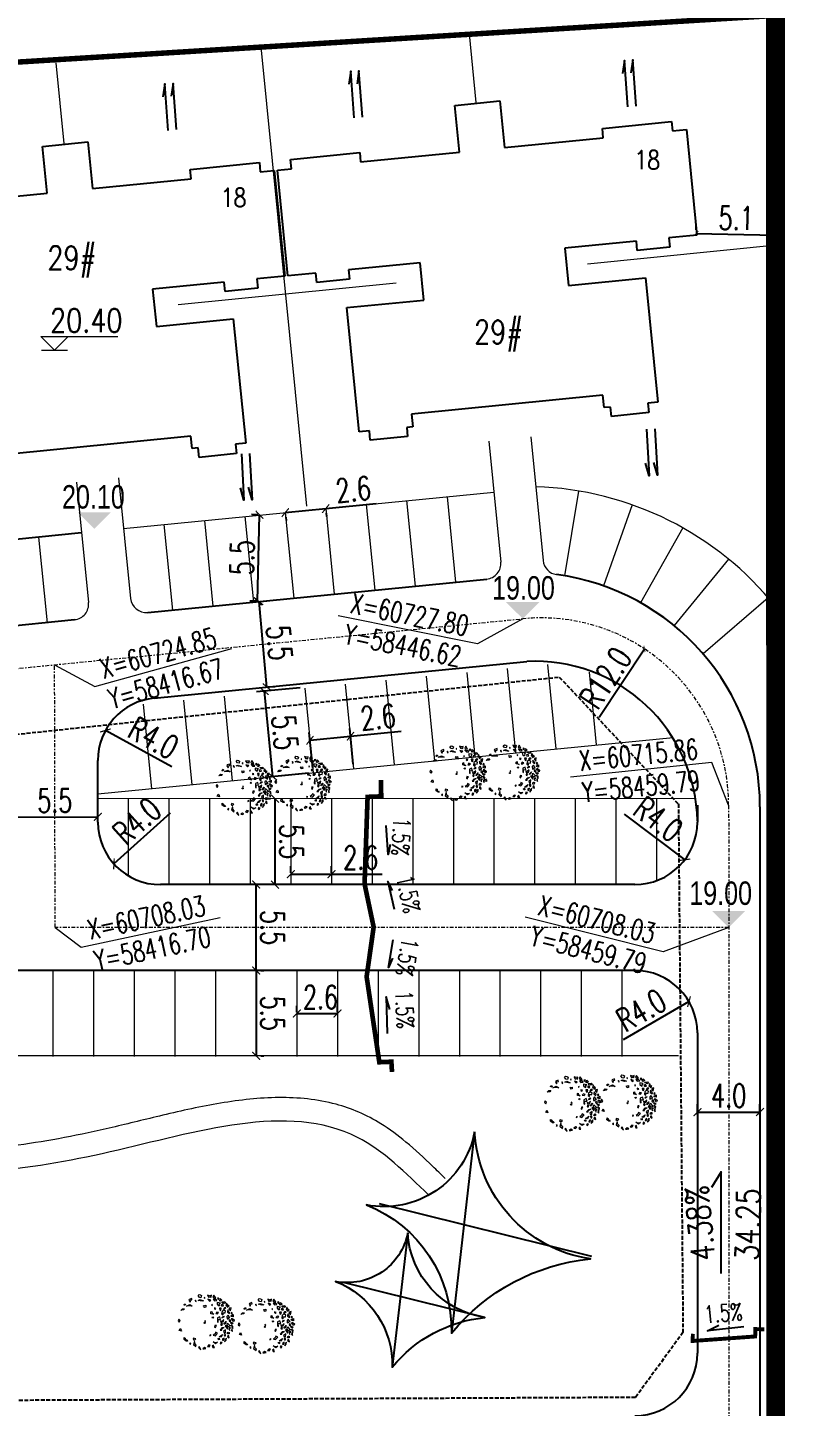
# Model space of a CAD drawing. Header units: inches. Extents: x 393 to 1582, y 246 to 1188.
# Drawn here: x 1379 to 1427.4, y 886.6 to 974.9 of the extents above; entities that cross this region are included whole.
import ezdxf

# ---------------------------------------------------------------- set-up
doc = ezdxf.new("R2010")
doc.units = ezdxf.units.IN
doc.header["$MEASUREMENT"] = 0
for name, pattern in [('ACAD_ISO10W100', [18.5, 12, -3, 0.5, -3]), ('BORDER2', [0.875, 0.25, -0.125, 0.25, -0.125, 0, -0.125]), ('CENTERX2', [4, 2.5, -0.5, 0.5, -0.5]), ('DASH', [0.35, 0.25, -0.1]), ('DOTE', [2.42, 2, -0.2, 0.02, -0.2])]:
    doc.linetypes.add(name, pattern=pattern)
for name, color, linetype in [('build2', 40, 'Continuous'), ('DIM', 4, 'Continuous'), ('drain', 4, 'Continuous'), ('ELEV', 1, 'Continuous'), ('hongzb', 5, 'Continuous'), ('ROAD-TEXT', 4, 'Continuous'), ('roaddim', 2, 'Continuous'), ('roadradiu', 3, 'Continuous'), ('外墙', 42, 'Continuous'), ('建筑层数', 7, 'Continuous'), ('绿化', 3, 'Continuous')]:
    doc.layers.add(name, color=color, linetype=linetype)
for name, color, linetype, lineweight in [('buildelev', 2, 'Continuous', 20), ('HONG', 6, 'DOTE', 15), ('parking', 30, 'Continuous', 18), ('ROAD', 1, 'Continuous', 25), ('ROAD-CENTER', 7, 'CENTERX2', 18), ('ROAD-ZB', 4, 'Continuous', 15), ('walk', 2, 'Continuous', 18), ('围墙', 75, 'FENCELINE1', 15), ('建筑型号', 2, 'Continuous', 18), ('树', 84, 'Continuous', 15)]:
    doc.layers.add(name, color=color, linetype=linetype, lineweight=lineweight)
doc.styles.add('_HZTXT', font='txt.shx', dxfattribs={"width": 0.8, "bigfont": 'hztxt.shx'})
doc.styles.add('DIM_FONT', font='SIMPLEX.shx', dxfattribs={"width": 0.8})
doc.styles.add('FLS', font='', dxfattribs={"width": 0.8})
doc.styles.add('HZ', font='simplex.shx', dxfattribs={"width": 0.7, "bigfont": 'hztxt.shx'})
doc.styles.add('RO', font='romans.shx', dxfattribs={"width": 0.8})
doc.styles.get('FLS').set_extended_font_data('创艺繁隶书')
doc.linetypes.add('FENCELINE1', pattern='A,0.25,-0.1,[133,ltypeshp.shx,S=0.1,R=0,X=-0.1,Y=0],-0.1,1', length=1.45)
doc.dimstyles.new('NORMAL', dxfattribs={"dimtxt": 1.5, "dimasz": 0.3, "dimexe": 0.5, "dimexo": 0.3, "dimgap": 0.3, "dimtad": 1, "dimdec": 1, "dimzin": 1, "dimdsep": 46, "dimtxsty": 'HZ', "dimblk": 'ARCHTICK', "dimcen": 0, "dimclrt": 256, "dimadec": 0, "dimazin": 0, "dimtfac": 1, "dimtdec": 1, "dimtofl": 0, "dimtmove": 0, "dimatfit": 3, "dimldrblk": 'ARCHTICK', "dimfxl": 1, "dimtolj": 2, "dimtzin": 0, "dimarcsym": 0})

# ---------------------------------------------------------------- blocks, each defined once
blk = doc.blocks.new('_ARCHTICK')
at = {"color": 0, "linetype": 'ByBlock', "const_width": 0.15}
blk.add_lwpolyline([(-0.5, -0.5), (0.5, 0.5)], dxfattribs=at)
blk = doc.blocks.new('*D243')
at = {"layer": 'DEFPOINTS', "color": 0, "ltscale": 0.3, "transparency": 16777216}
for p in [(1421.722, 961.612), (1426.834, 961.515), (1426.835, 961.566)]:
    blk.add_point(p, dxfattribs=at)
at = {"layer": 'DIM', "color": 0, "lineweight": -2, "ltscale": 0.3, "transparency": 16777216}
for p, q in [((1421.727, 961.912), (1421.732, 962.163)), ((1421.723, 961.663), (1426.835, 961.566)), ((1426.84, 961.815), (1426.845, 962.066))]:
    blk.add_line(p, q, dxfattribs=at)
at = {"layer": 'DIM', "color": 0, "lineweight": -2, "ltscale": 0.3, "transparency": 16777216, "xscale": 0.3, "yscale": 0.3, "zscale": 0.3}
for p, rotation in [((1421.723, 961.663), 178.9180632915829), ((1426.835, 961.566), 358.9180632915829)]:
    blk.add_blockref('_ARCHTICK', p, dxfattribs=dict(at, rotation=rotation))
at = {"layer": 'DIM', "ltscale": 0.3, "transparency": 16777216, "insert": (1424.299, 962.664), "char_height": 1.5, "attachment_point": 5, "rotation": 358.91806, "style": 'HZ'}
blk.add_mtext('\\A2;5.1', dxfattribs=at)
blk = doc.blocks.new('bg')
at = {"layer": 'buildelev'}
blk.add_line((403415.903, 597892.095), (403417.408, 597892.095), dxfattribs=at)
blk.add_lwpolyline([(403417.451, 597892.89), (403416.656, 597892.095), (403415.86, 597892.89), (403420.35, 597892.89)], dxfattribs=at)
blk = doc.blocks.new('GPPMTR01')
at = {"color": 0, "linetype": 'ByBlock'}
for points in [[(-0.173, 0.469), (-0.151, 0.518), (-0.12, 0.516), (-0.128, 0.487), (-0.144, 0.498), (-0.151, 0.48), (-0.145, 0.47)], [(-0.106, 0.53), (-0.073, 0.496), (-0.058, 0.515), (-0.035, 0.504), (-0.038, 0.545), (-0.064, 0.53)], [(0.005, 0.559), (-0.005, 0.523), (0.016, 0.511), (0.051, 0.519)], [(0.105, 0.53), (0.084, 0.519), (0.099, 0.504), (0.114, 0.511)], [(0.131, 0.488), (0.137, 0.5), (0.134, 0.53), (0.173, 0.507), (0.146, 0.481)], [(-0.412, 0.305), (-0.364, 0.304), (-0.367, 0.328), (-0.343, 0.337), (-0.374, 0.364), (-0.382, 0.335)], [(-0.354, 0.404), (-0.335, 0.371), (-0.312, 0.378), (-0.293, 0.408)], [(-0.304, 0.31), (-0.343, 0.272), (-0.298, 0.279)], [(-0.298, 0.355), (-0.259, 0.362), (-0.24, 0.402), (-0.263, 0.4), (-0.275, 0.378)], [(-0.263, 0.454), (-0.27, 0.431), (-0.248, 0.431), (-0.243, 0.447)], [(-0.215, 0.443), (-0.218, 0.456), (-0.242, 0.475), (-0.199, 0.486), (-0.199, 0.449)], [(-0.215, 0.295), (-0.215, 0.276), (-0.206, 0.283)], [(-0.166, 0.433), (-0.207, 0.386), (-0.18, 0.371), (-0.137, 0.387), (-0.147, 0.409), (-0.165, 0.407)], [(-0.123, 0.314), (-0.144, 0.295), (-0.135, 0.287), (-0.115, 0.295)], [(-0.127, 0.461), (-0.133, 0.429), (-0.111, 0.428), (-0.096, 0.459)], [(-0.079, 0.401), (-0.097, 0.371), (-0.064, 0.359), (-0.049, 0.371)], [(-0.032, 0.317), (-0.058, 0.295), (-0.043, 0.264), (-0.023, 0.291)], [(-0.038, 0.477), (-0.055, 0.454), (-0.043, 0.424), (-0.032, 0.439)], [(0.007, 0.443), (-0.026, 0.412), (-0.02, 0.382), (0.016, 0.352), (0.045, 0.367), (0.01, 0.386), (0.034, 0.42)], [(0.01, 0.485), (0.042, 0.462), (0.084, 0.477), (0.066, 0.492), (0.042, 0.485)], [(0.045, 0.295), (0.042, 0.249), (0.105, 0.211), (0.119, 0.219), (0.069, 0.245), (0.096, 0.283)], [(0.084, 0.371), (0.072, 0.344), (0.081, 0.321), (0.084, 0.344)], [(0.158, 0.447), (0.096, 0.443), (0.105, 0.412), (0.146, 0.393), (0.155, 0.416), (0.14, 0.428)], [(0.128, 0.336), (0.137, 0.287), (0.114, 0.272), (0.146, 0.26), (0.158, 0.302)], [(0.179, 0.272), (0.167, 0.245), (0.185, 0.238), (0.199, 0.253)], [(0.179, 0.477), (0.229, 0.496), (0.25, 0.473), (0.223, 0.458), (0.22, 0.477), (0.202, 0.469), (0.199, 0.458)], [(0.205, 0.439), (0.179, 0.42), (0.194, 0.405), (0.226, 0.416)], [(0.199, 0.291), (0.179, 0.352), (0.211, 0.31)], [(0.214, 0.359), (0.274, 0.374), (0.291, 0.409), (0.282, 0.336), (0.247, 0.333)], [(0.268, 0.45), (0.253, 0.435), (0.241, 0.409), (0.274, 0.428)], [(0.25, 0.325), (0.241, 0.298), (0.312, 0.302), (0.282, 0.329)], [(0.253, 0.268), (0.241, 0.226), (0.259, 0.177), (0.274, 0.203), (0.253, 0.219)], [(0.303, 0.268), (0.309, 0.219), (0.336, 0.215), (0.351, 0.234)], [(0.315, 0.416), (0.306, 0.401), (0.318, 0.39), (0.348, 0.393)], [(0.321, 0.363), (0.306, 0.34), (0.327, 0.325), (0.356, 0.325), (0.327, 0.336)], [(0.351, 0.382), (0.348, 0.371), (0.368, 0.355), (0.392, 0.359)], [(0.386, 0.257), (0.368, 0.272), (0.365, 0.287), (0.377, 0.298), (0.401, 0.283)], [(0.431, 0.26), (0.419, 0.245), (0.436, 0.23), (0.466, 0.249)], [(-0.482, 0.014), (-0.506, 0.025), (-0.514, -0.024), (-0.506, -0.036), (-0.464, -0.036), (-0.47, -0.024), (-0.494, -0.017)], [(-0.482, 0.196), (-0.461, 0.207), (-0.432, 0.177), (-0.452, 0.154), (-0.494, 0.15), (-0.5, 0.177)], [(-0.446, 0.071), (-0.432, 0.055), (-0.414, 0.067)], [(-0.417, 0.109), (-0.411, 0.15), (-0.357, 0.188), (-0.369, 0.162)], [(-0.393, 0.241), (-0.408, 0.23), (-0.396, 0.226)], [(-0.283, 0.139), (-0.269, 0.181), (-0.239, 0.166), (-0.248, 0.139), (-0.263, 0.15)], [(-0.064, 0.207), (-0.085, 0.184), (-0.115, 0.203), (-0.115, 0.219), (-0.085, 0.207), (-0.052, 0.226)], [(-0.02, 0.033), (-0.035, 0.025), (-0.026, 0.017), (-0.014, 0.021)], [(-0.02, 0.188), (-0.008, 0.192), (0.001, 0.177), (-0.02, 0.169)], [(0.152, 0.162), (0.137, 0.139), (0.158, 0.12), (0.176, 0.128), (0.161, 0.143)], [(0.25, 0.086), (0.271, 0.063), (0.274, 0.021), (0.303, 0.052), (0.285, 0.109)], [(0.348, 0.173), (0.377, 0.128), (0.356, 0.097), (0.354, 0.128)], [(0.401, 0.207), (0.383, 0.219), (0.365, 0.211), (0.368, 0.196), (0.392, 0.192)], [(0.401, 0.078), (0.398, 0.063), (0.374, 0.067), (0.377, 0.09)], [(0.428, 0.025), (0.431, -0.021), (0.377, -0.043), (0.41, -0.013)], [(0.422, 0.166), (0.419, 0.135), (0.439, 0.12), (0.451, 0.139)], [(0.442, 0.203), (0.451, 0.169), (0.487, 0.139), (0.472, 0.181)], [(0.451, 0.074), (0.469, 0.052), (0.484, 0.063), (0.472, 0.093)], [(-0.467, -0.131), (-0.464, -0.157), (-0.482, -0.154), (-0.485, -0.127)], [(-0.437, -0.131), (-0.429, -0.066), (-0.381, -0.04), (-0.408, -0.078)], [(-0.42, -0.26), (-0.432, -0.218), (-0.411, -0.188), (-0.402, -0.214), (-0.411, -0.229)], [(0.256, -0.013), (0.241, -0.028), (0.253, -0.04)], [(0.407, -0.119), (0.389, -0.138), (0.398, -0.176), (0.419, -0.154)], [(0.416, -0.218), (0.389, -0.233), (0.392, -0.271), (0.407, -0.248)], [(0.436, -0.066), (0.442, -0.097), (0.466, -0.097), (0.481, -0.074), (0.46, -0.078)], [(-0.266, -0.366), (-0.304, -0.374), (-0.283, -0.4), (-0.251, -0.393)], [(-0.115, -0.473), (-0.138, -0.438), (-0.106, -0.438), (-0.085, -0.446)], [(0.072, -0.48), (0.042, -0.461), (0.06, -0.45), (0.066, -0.454), (0.096, -0.454), (0.096, -0.438), (0.125, -0.442), (0.114, -0.461)], [(0.17, -0.286), (0.137, -0.317), (0.149, -0.336), (0.176, -0.321)], [(0.188, -0.431), (0.211, -0.423), (0.188, -0.408)], [(0.205, -0.332), (0.199, -0.343), (0.235, -0.378), (0.294, -0.359), (0.274, -0.34), (0.235, -0.351)], [(0.327, -0.305), (0.333, -0.328), (0.389, -0.313)]]:
    blk.add_lwpolyline(points, close=True, dxfattribs=at)
blk.add_circle((0, 0), 0.01, dxfattribs=at)
blk = doc.blocks.new('*D278')
at = {"layer": 'DEFPOINTS', "color": 0, "ltscale": 0.3, "transparency": 16777216}
for p in [(1418.43, 935.082), (1411.814, 925.07)]:
    blk.add_point(p, dxfattribs=at)
at = {"layer": 'roadradiu', "color": 0, "lineweight": -2, "ltscale": 0.3, "transparency": 16777216}
blk.add_line((1415.535, 930.702), (1418.43, 935.082), dxfattribs=at)
at = {"layer": 'roadradiu', "color": 0, "lineweight": -2, "ltscale": 0.3, "transparency": 16777216, "xscale": 0.3, "yscale": 0.3, "zscale": 0.3, "rotation": 56.54382829554645}
blk.add_blockref('_ARCHTICK', (1418.43, 935.082), dxfattribs=at)
at = {"layer": 'roadradiu', "ltscale": 0.3, "transparency": 16777216, "insert": (1415.941, 933.22), "char_height": 1.5, "attachment_point": 5, "rotation": 56.54383, "style": 'HZ'}
blk.add_mtext('\\A2;R12.0', dxfattribs=at)
blk = doc.blocks.new('sdfsf')
at = {"layer": 'ROAD-TEXT', "ltscale": 0.1}
blk.add_lwpolyline([(58446.444, 60710.395, 0.3, 0.3, 0), (58446.485, 60709.345, 0.3, 0.3, 0), (58445.615, 60709.293, 0.3, 0.3, 0), (58445.535, 60703.715, 0.3, 0.3, 0), (58446.172, 60700.971, 0.3, 0.3, 0), (58445.787, 60697.784, 0.3, 0.3, 0), (58446.71, 60692.328, 0.3, 0.3, 0), (58447.48, 60692.374, 0.3, 0.3, 0), (58447.535, 60691.721, 0, 0, 0)], format="xyseb", dxfattribs=at)
for points in [[(58447.118, 60706.277), (58447.012, 60705.636), (58446.84, 60707.485)], [(58447.331, 60703.334), (58447.015, 60703.902), (58447.466, 60702.153)], [(58447.426, 60698.999), (58447.172, 60698.401), (58447.433, 60700.188)], [(58447.321, 60695.712), (58447.066, 60696.518), (58447.183, 60694.173)]]:
    blk.add_lwpolyline(points, dxfattribs=at)
at = {"layer": 'ROAD-TEXT', "style": 'RO', "width": 0.7}
for rotation, p in [(268.08943, (58447.301, 60708.023)), (283.2016, (58447.543, 60704.187)), (261.58484, (58447.997, 60700.37)), (273.91405, (58447.638, 60696.908))]:
    blk.add_text('1.5%', height=1.1, rotation=rotation, dxfattribs=at).set_placement(p)
blk = doc.blocks.new('*D284')
at = {"layer": 'DEFPOINTS', "color": 0, "ltscale": 0.3, "transparency": 16777216}
for p in [(1377.96, 924.3), (1383.46, 924.334), (1383.46, 924.334)]:
    blk.add_point(p, dxfattribs=at)
at = {"layer": 'roaddim', "color": 0, "lineweight": -2, "ltscale": 0.3, "transparency": 16777216}
for p, q in [((1377.958, 924.6), (1377.957, 924.8)), ((1377.96, 924.3), (1383.46, 924.334)), ((1383.458, 924.634), (1383.457, 924.834))]:
    blk.add_line(p, q, dxfattribs=at)
at = {"layer": 'roaddim', "color": 0, "lineweight": -2, "ltscale": 0.3, "transparency": 16777216, "xscale": 0.5, "yscale": 0.5, "zscale": 0.5}
for p, rotation in [((1377.96, 924.3), 180.3540693578567), ((1383.46, 924.334), 0.3540693578566867)]:
    blk.add_blockref('_ARCHTICK', p, dxfattribs=dict(at, rotation=rotation))
at = {"layer": 'roaddim', "ltscale": 0.3, "transparency": 16777216, "insert": (1380.703, 925.367), "char_height": 1.5, "attachment_point": 5, "rotation": 0.35407, "style": 'HZ'}
blk.add_mtext('\\A2;5.5', dxfattribs=at)
blk = doc.blocks.new('*D285')
at = {"layer": 'DEFPOINTS', "color": 0, "ltscale": 0.3, "transparency": 16777216}
for p in [(1393.583, 919.993), (1393.583, 919.993), (1393.583, 914.493)]:
    blk.add_point(p, dxfattribs=at)
at = {"layer": 'roaddim', "color": 0, "lineweight": -2, "ltscale": 0.3, "transparency": 16777216}
for p, q in [((1393.283, 919.993), (1393.083, 919.993)), ((1393.583, 914.493), (1393.583, 919.993)), ((1393.283, 914.493), (1393.083, 914.493))]:
    blk.add_line(p, q, dxfattribs=at)
at = {"layer": 'roaddim', "color": 0, "lineweight": -2, "ltscale": 0.3, "transparency": 16777216, "xscale": 0.5, "yscale": 0.5, "zscale": 0.5}
for p, rotation in [((1393.583, 919.993), 90.00443267589735), ((1393.583, 914.493), 270.0044326758974)]:
    blk.add_blockref('_ARCHTICK', p, dxfattribs=dict(at, rotation=rotation))
at = {"layer": 'roaddim', "ltscale": 0.3, "transparency": 16777216, "insert": (1394.633, 917.243), "char_height": 1.5, "attachment_point": 5, "rotation": 270.00443, "style": 'HZ'}
blk.add_mtext('\\A2;5.5', dxfattribs=at)
blk = doc.blocks.new('*D286')
at = {"layer": 'DEFPOINTS', "color": 0, "ltscale": 0.3, "transparency": 16777216}
for p in [(1394.791, 925.493), (1394.791, 925.493), (1394.792, 919.993)]:
    blk.add_point(p, dxfattribs=at)
at = {"layer": 'roaddim', "color": 0, "lineweight": -2, "ltscale": 0.3, "transparency": 16777216}
for p, q in [((1394.491, 925.493), (1394.291, 925.493)), ((1394.792, 919.993), (1394.791, 925.493)), ((1394.492, 919.993), (1394.292, 919.993))]:
    blk.add_line(p, q, dxfattribs=at)
at = {"layer": 'roaddim', "color": 0, "lineweight": -2, "ltscale": 0.3, "transparency": 16777216, "xscale": 0.5, "yscale": 0.5, "zscale": 0.5}
for p, rotation in [((1394.791, 925.493), 90.0044326758973), ((1394.792, 919.993), 270.0044326758973)]:
    blk.add_blockref('_ARCHTICK', p, dxfattribs=dict(at, rotation=rotation))
at = {"layer": 'roaddim', "ltscale": 0.3, "transparency": 16777216, "insert": (1395.841, 922.743), "char_height": 1.5, "attachment_point": 5, "rotation": 270.00443, "style": 'HZ'}
blk.add_mtext('\\A2;5.5', dxfattribs=at)
blk = doc.blocks.new('*D91')
at = {"layer": 'DEFPOINTS', "color": 0, "ltscale": 0.3, "transparency": 16777216}
for p in [(1393.583, 914.493), (1393.584, 909.024), (1393.584, 909.024)]:
    blk.add_point(p, dxfattribs=at)
at = {"layer": 'roaddim', "color": 0, "lineweight": -2, "ltscale": 0.3, "transparency": 16777216}
for p, q in [((1393.583, 914.493), (1393.584, 909.024)), ((1393.883, 914.493), (1394.083, 914.493)), ((1393.884, 909.024), (1394.084, 909.024))]:
    blk.add_line(p, q, dxfattribs=at)
at = {"layer": 'roaddim', "color": 0, "lineweight": -2, "ltscale": 0.3, "transparency": 16777216, "xscale": 0.5, "yscale": 0.5, "zscale": 0.5}
for p, rotation in [((1393.583, 914.493), 90.00443267585284), ((1393.584, 909.024), 270.0044326758528)]:
    blk.add_blockref('_ARCHTICK', p, dxfattribs=dict(at, rotation=rotation))
at = {"layer": 'roaddim', "ltscale": 0.3, "transparency": 16777216, "insert": (1394.633, 911.758), "char_height": 1.5, "attachment_point": 5, "rotation": 270.00443, "style": 'HZ'}
blk.add_mtext('\\A2;5.5', dxfattribs=at)
blk = doc.blocks.new('*D288')
at = {"layer": 'DEFPOINTS', "color": 0, "ltscale": 0.3, "transparency": 16777216}
for p in [(1394.108, 932.371), (1396.696, 932.625), (1397.234, 927.152)]:
    blk.add_point(p, dxfattribs=at)
at = {"layer": 'roaddim', "color": 0, "lineweight": -2, "ltscale": 0.3, "transparency": 16777216}
for p, q in [((1396.397, 932.596), (1393.61, 932.322)), ((1394.647, 926.897), (1394.108, 932.371)), ((1396.936, 927.122), (1394.149, 926.848))]:
    blk.add_line(p, q, dxfattribs=at)
at = {"layer": 'roaddim', "color": 0, "lineweight": -2, "ltscale": 0.3, "transparency": 16777216, "xscale": 0.5, "yscale": 0.5, "zscale": 0.5}
for p, rotation in [((1394.108, 932.371), 95.62164279537961), ((1394.647, 926.897), 275.6216427953796)]:
    blk.add_blockref('_ARCHTICK', p, dxfattribs=dict(at, rotation=rotation))
at = {"layer": 'roaddim', "ltscale": 0.3, "transparency": 16777216, "insert": (1395.422, 929.737), "char_height": 1.5, "attachment_point": 5, "rotation": 275.62164, "style": 'HZ'}
blk.add_mtext('\\A2;5.5', dxfattribs=at)
blk = doc.blocks.new('*D92')
at = {"layer": 'DEFPOINTS', "color": 0, "ltscale": 0.3, "transparency": 16777216}
for p in [(1393.545, 938.093), (1393.766, 938.114), (1394.057, 932.617)]:
    blk.add_point(p, dxfattribs=at)
at = {"layer": 'roaddim', "color": 0, "lineweight": -2, "ltscale": 0.3, "transparency": 16777216}
for p, q in [((1394.277, 932.637), (1393.766, 938.114)), ((1393.843, 938.121), (1394.263, 938.16)), ((1394.355, 932.645), (1394.775, 932.684))]:
    blk.add_line(p, q, dxfattribs=at)
at = {"layer": 'roaddim', "color": 0, "lineweight": -2, "ltscale": 0.3, "transparency": 16777216, "xscale": 0.5, "yscale": 0.5, "zscale": 0.5}
for p, rotation in [((1393.766, 938.114), 95.33973292214095), ((1394.277, 932.637), 275.339732922141)]:
    blk.add_blockref('_ARCHTICK', p, dxfattribs=dict(at, rotation=rotation))
at = {"layer": 'roaddim', "ltscale": 0.3, "transparency": 16777216, "insert": (1395.067, 935.473), "char_height": 1.5, "attachment_point": 5, "rotation": 275.33973, "style": 'HZ'}
blk.add_mtext('\\A2;5.5', dxfattribs=at)
blk = doc.blocks.new('*D289')
at = {"layer": 'DEFPOINTS', "color": 0, "ltscale": 0.3, "transparency": 16777216}
for p in [(1393.794, 943.669), (1394.001, 943.665), (1393.886, 938.127)]:
    blk.add_point(p, dxfattribs=at)
at = {"layer": 'roaddim', "color": 0, "lineweight": -2, "ltscale": 0.3, "transparency": 16777216}
for p, q in [((1393.701, 943.671), (1393.294, 943.679)), ((1393.678, 938.131), (1393.794, 943.669)), ((1393.586, 938.133), (1393.178, 938.141))]:
    blk.add_line(p, q, dxfattribs=at)
at = {"layer": 'roaddim', "color": 0, "lineweight": -2, "ltscale": 0.3, "transparency": 16777216, "xscale": 0.5, "yscale": 0.5, "zscale": 0.5}
for p, rotation in [((1393.794, 943.669), 88.8030626956272), ((1393.678, 938.131), 268.8030626956272)]:
    blk.add_blockref('_ARCHTICK', p, dxfattribs=dict(at, rotation=rotation))
at = {"layer": 'roaddim', "ltscale": 0.3, "transparency": 16777216, "insert": (1392.686, 940.922), "char_height": 1.5, "attachment_point": 5, "rotation": 88.80306, "style": 'HZ'}
blk.add_mtext('\\A2;5.5', dxfattribs=at)
blk = doc.blocks.new('*D290')
at = {"layer": 'DEFPOINTS', "color": 0, "ltscale": 0.3, "transparency": 16777216}
for p in [(1395.447, 943.807), (1398.034, 944.062), (1398.034, 944.062)]:
    blk.add_point(p, dxfattribs=at)
at = {"layer": 'roaddim', "color": 0, "lineweight": -2, "ltscale": 0.3, "transparency": 16777216}
for p, q in [((1395.447, 943.807), (1398.034, 944.062)), ((1398.034, 944.062), (1401.269, 944.38)), ((1398.064, 943.763), (1398.083, 943.564)), ((1395.476, 943.508), (1395.496, 943.309))]:
    blk.add_line(p, q, dxfattribs=at)
at = {"layer": 'roaddim', "color": 0, "lineweight": -2, "ltscale": 0.3, "transparency": 16777216, "xscale": 0.5, "yscale": 0.5, "zscale": 0.5}
for p, rotation in [((1395.447, 943.807), 185.6216427950808), ((1398.034, 944.062), 5.621642795080808)]:
    blk.add_blockref('_ARCHTICK', p, dxfattribs=dict(at, rotation=rotation))
at = {"layer": 'roaddim', "ltscale": 0.3, "transparency": 16777216, "insert": (1399.797, 945.29), "char_height": 1.5, "attachment_point": 5, "rotation": 5.62164, "style": 'HZ'}
blk.add_mtext('\\A2;2.6', dxfattribs=at)
blk = doc.blocks.new('*D291')
at = {"layer": 'DEFPOINTS', "color": 0, "ltscale": 0.3, "transparency": 16777216}
for p in [(1399.617, 929.489), (1397.234, 927.152), (1399.822, 927.407)]:
    blk.add_point(p, dxfattribs=at)
at = {"layer": 'roaddim', "color": 0, "lineweight": -2, "ltscale": 0.3, "transparency": 16777216}
for p, q in [((1397.205, 927.45), (1396.98, 929.732)), ((1397.029, 929.234), (1399.617, 929.489)), ((1399.792, 927.705), (1399.568, 929.986)), ((1399.617, 929.489), (1402.851, 929.807))]:
    blk.add_line(p, q, dxfattribs=at)
at = {"layer": 'roaddim', "color": 0, "lineweight": -2, "ltscale": 0.3, "transparency": 16777216, "xscale": 0.5, "yscale": 0.5, "zscale": 0.5}
for p, rotation in [((1397.029, 929.234), 185.6216427946021), ((1399.617, 929.489), 5.621642794602108)]:
    blk.add_blockref('_ARCHTICK', p, dxfattribs=dict(at, rotation=rotation))
at = {"layer": 'roaddim', "ltscale": 0.3, "transparency": 16777216, "insert": (1401.38, 930.717), "char_height": 1.5, "attachment_point": 5, "rotation": 5.62164, "style": 'HZ'}
blk.add_mtext('\\A2;2.6', dxfattribs=at)
blk = doc.blocks.new('*D292')
at = {"layer": 'DEFPOINTS', "color": 0, "ltscale": 0.3, "transparency": 16777216}
for p in [(1398.399, 920.664), (1395.799, 920.44), (1398.399, 920.44)]:
    blk.add_point(p, dxfattribs=at)
at = {"layer": 'roaddim', "color": 0, "lineweight": -2, "ltscale": 0.3, "transparency": 16777216}
for p, q in [((1395.799, 920.74), (1395.799, 921.164)), ((1395.799, 920.664), (1398.399, 920.664)), ((1398.399, 920.74), (1398.399, 921.164)), ((1398.399, 920.664), (1401.649, 920.664))]:
    blk.add_line(p, q, dxfattribs=at)
at = {"layer": 'roaddim', "color": 0, "lineweight": -2, "ltscale": 0.3, "transparency": 16777216, "xscale": 0.5, "yscale": 0.5, "zscale": 0.5}
for p, rotation in [((1395.799, 920.664), 180.0044326759526), ((1398.399, 920.664), 0.004432675952669047)]:
    blk.add_blockref('_ARCHTICK', p, dxfattribs=dict(at, rotation=rotation))
at = {"layer": 'roaddim', "ltscale": 0.3, "transparency": 16777216, "insert": (1400.274, 921.714), "char_height": 1.5, "attachment_point": 5, "rotation": 0.00443, "style": 'HZ'}
blk.add_mtext('\\A2;2.6', dxfattribs=at)
blk = doc.blocks.new('*D293')
at = {"layer": 'DEFPOINTS', "color": 0, "ltscale": 0.3, "transparency": 16777216}
for p in [(1396.183, 911.519), (1398.783, 911.738), (1398.783, 911.519)]:
    blk.add_point(p, dxfattribs=at)
at = {"layer": 'roaddim', "color": 0, "lineweight": -2, "ltscale": 0.3, "transparency": 16777216}
for p, q in [((1396.183, 911.819), (1396.183, 912.238)), ((1398.783, 911.819), (1398.783, 912.238)), ((1396.183, 911.738), (1398.783, 911.738))]:
    blk.add_line(p, q, dxfattribs=at)
at = {"layer": 'roaddim', "color": 0, "lineweight": -2, "ltscale": 0.3, "transparency": 16777216, "xscale": 0.5, "yscale": 0.5, "zscale": 0.5}
for p, rotation in [((1396.183, 911.738), 180.004432676113), ((1398.783, 911.738), 0.004432676113019891)]:
    blk.add_blockref('_ARCHTICK', p, dxfattribs=dict(at, rotation=rotation))
at = {"layer": 'roaddim', "ltscale": 0.3, "transparency": 16777216, "insert": (1397.698, 912.788), "char_height": 1.5, "attachment_point": 5, "rotation": 0.00443, "style": 'HZ'}
blk.add_mtext('\\A2;2.6', dxfattribs=at)
blk = doc.blocks.new('psss')
at = {"layer": 'drain', "ltscale": 3}
for points in [[(-2.979, 0.527), (0.007, 0.531), (-0.808, 0.714)], [(-2.967, -0.004), (0, 0), (-0.815, 0.183)]]:
    blk.add_lwpolyline(points, dxfattribs=at)
blk = doc.blocks.new('*D446')
at = {"layer": 'DEFPOINTS', "color": 0, "ltscale": 0.3, "transparency": 16777216}
for p in [(1421.816, 904.984), (1425.816, 905.429), (1425.816, 904.984)]:
    blk.add_point(p, dxfattribs=at)
at = {"layer": 'roaddim', "color": 0, "lineweight": -2, "ltscale": 0.3, "transparency": 16777216}
for p, q in [((1421.816, 905.284), (1421.816, 905.928)), ((1425.816, 905.284), (1425.816, 905.929)), ((1421.816, 905.428), (1425.816, 905.429))]:
    blk.add_line(p, q, dxfattribs=at)
at = {"layer": 'roaddim', "color": 0, "lineweight": -2, "ltscale": 0.3, "transparency": 16777216, "xscale": 0.5, "yscale": 0.5, "zscale": 0.5}
for p, rotation in [((1421.816, 905.428), 180.0044326758405), ((1425.816, 905.429), 0.004432675840433633)]:
    blk.add_blockref('_ARCHTICK', p, dxfattribs=dict(at, rotation=rotation))
at = {"layer": 'roaddim', "ltscale": 0.3, "transparency": 16777216, "insert": (1423.815, 906.479), "char_height": 1.5, "attachment_point": 5, "rotation": 0.00443, "style": 'HZ'}
blk.add_mtext('\\A2;4.0', dxfattribs=at)
blk = doc.blocks.new('A$C72E4118A')
at = {"layer": 'ROAD-TEXT', "const_width": 0.25}
blk.add_lwpolyline([(4.677, 1.103), (4.102, 1.097), (4.114, 0.623), (0.128, 0.141), (0.125, 0.601)], dxfattribs=at)
at = {"layer": 'ROAD-TEXT'}
blk.add_lwpolyline([(3.357, 1.194), (1.058, 0.84), (1.748, 1.227)], dxfattribs=at)
at = {"layer": 'ROAD-TEXT', "style": 'RO', "width": 0.7}
blk.add_text('1.5%', height=1.1, rotation=7.662, dxfattribs=at).set_placement((0.872, 1.311))
blk = doc.blocks.new('*D492')
at = {"layer": 'DEFPOINTS', "color": 0, "ltscale": 0.3, "transparency": 16777216}
for p in [(1358.601, 931.789), (1401.243, 584.396)]:
    blk.add_point(p, dxfattribs=at)
at = {"layer": 'roadradiu', "color": 0, "lineweight": -2, "ltscale": 0.3, "transparency": 16777216}
blk.add_line((1359.887, 921.316), (1358.601, 931.789), dxfattribs=at)
at = {"layer": 'roadradiu', "color": 0, "lineweight": -2, "ltscale": 0.3, "transparency": 16777216, "xscale": 0.3, "yscale": 0.3, "zscale": 0.3, "rotation": 96.9979633637875}
blk.add_blockref('_ARCHTICK', (1358.601, 931.789), dxfattribs=at)
at = {"layer": 'roadradiu', "ltscale": 0.3, "transparency": 16777216, "insert": (1360.573, 924.347), "char_height": 1.5, "attachment_point": 5, "rotation": 276.99796, "style": 'HZ'}
blk.add_mtext('\\A2;R350.0', dxfattribs=at)
blk = doc.blocks.new('*D493')
at = {"layer": 'DEFPOINTS', "color": 0, "ltscale": 0.3, "transparency": 16777216}
for p in [(1387.461, 923.992), (1384.483, 921.322)]:
    blk.add_point(p, dxfattribs=at)
at = {"layer": 'roadradiu', "color": 0, "lineweight": -2, "ltscale": 0.3, "transparency": 16777216}
blk.add_line((1388.093, 924.56), (1384.483, 921.322), dxfattribs=at)
at = {"layer": 'roadradiu', "color": 0, "lineweight": -2, "ltscale": 0.3, "transparency": 16777216, "xscale": 0.5, "yscale": 0.5, "zscale": 0.5, "rotation": 221.8875273143048}
blk.add_blockref('_ARCHTICK', (1384.483, 921.322), dxfattribs=at)
at = {"layer": 'roadradiu', "ltscale": 0.3, "transparency": 16777216, "insert": (1385.959, 924.056), "char_height": 1.5, "attachment_point": 5, "rotation": 41.88753, "style": 'HZ'}
blk.add_mtext('\\A2;R4.0', dxfattribs=at)
blk = doc.blocks.new('*D494')
at = {"layer": 'DEFPOINTS', "color": 0, "ltscale": 0.3, "transparency": 16777216}
for p in [(1383.939, 929.859), (1387.452, 927.947)]:
    blk.add_point(p, dxfattribs=at)
at = {"layer": 'roadradiu', "color": 0, "lineweight": -2, "ltscale": 0.3, "transparency": 16777216}
blk.add_line((1388.199, 927.541), (1383.939, 929.859), dxfattribs=at)
at = {"layer": 'roadradiu', "color": 0, "lineweight": -2, "ltscale": 0.3, "transparency": 16777216, "xscale": 0.5, "yscale": 0.5, "zscale": 0.5, "rotation": 151.4495218435316}
blk.add_blockref('_ARCHTICK', (1383.939, 929.859), dxfattribs=at)
at = {"layer": 'roadradiu', "ltscale": 0.3, "transparency": 16777216, "insert": (1387.01, 929.384), "char_height": 1.5, "attachment_point": 5, "rotation": 331.44952, "style": 'HZ'}
blk.add_mtext('\\A2;R4.0', dxfattribs=at)
blk = doc.blocks.new('*D495')
at = {"layer": 'DEFPOINTS', "color": 0, "ltscale": 0.3, "transparency": 16777216}
for p in [(1421.276, 912.5), (1417.815, 910.495)]:
    blk.add_point(p, dxfattribs=at)
at = {"layer": 'roadradiu', "color": 0, "lineweight": -2, "ltscale": 0.3, "transparency": 16777216}
blk.add_line((1417.08, 910.069), (1421.276, 912.5), dxfattribs=at)
at = {"layer": 'roadradiu', "color": 0, "lineweight": -2, "ltscale": 0.3, "transparency": 16777216, "xscale": 0.5, "yscale": 0.5, "zscale": 0.5, "rotation": 30.08263304390073}
blk.add_blockref('_ARCHTICK', (1421.276, 912.5), dxfattribs=at)
at = {"layer": 'roadradiu', "ltscale": 0.3, "transparency": 16777216, "insert": (1418.219, 911.942), "char_height": 1.5, "attachment_point": 5, "rotation": 30.08263, "style": 'HZ'}
blk.add_mtext('\\A2;R4.0', dxfattribs=at)
blk = doc.blocks.new('*D496')
at = {"layer": 'DEFPOINTS', "color": 0, "ltscale": 0.3, "transparency": 16777216}
for p in [(1417.814, 923.995), (1421.004, 921.581)]:
    blk.add_point(p, dxfattribs=at)
at = {"layer": 'roadradiu', "color": 0, "lineweight": -2, "ltscale": 0.3, "transparency": 16777216}
blk.add_line((1417.136, 924.508), (1421.004, 921.581), dxfattribs=at)
at = {"layer": 'roadradiu', "color": 0, "lineweight": -2, "ltscale": 0.3, "transparency": 16777216, "xscale": 0.5, "yscale": 0.5, "zscale": 0.5, "rotation": 322.8917740435194}
blk.add_blockref('_ARCHTICK', (1421.004, 921.581), dxfattribs=at)
at = {"layer": 'roadradiu', "ltscale": 0.3, "transparency": 16777216, "insert": (1419.305, 924.184), "char_height": 1.5, "attachment_point": 5, "rotation": 322.89177, "style": 'HZ'}
blk.add_mtext('\\A2;R4.0', dxfattribs=at)

msp = doc.modelspace()

# ---------------------------------------------------------------- linework, layer by layer
at = {"color": 0, "linetype": 'Continuous', "ltscale": 0.8}
msp.add_lwpolyline([(1426.844, 536.092), (1426.815, 910.745), (1426.807, 1022.255), (1400.036, 1024.325), (1284.261, 1007.768), (1266.137, 999.783), (1247.635, 993.698), (1228.285, 991.04), (1202.494, 982.36), (1117.913, 953.896), (1100.558, 945.076), (1085.516, 940.69), (1081.804, 939.607), (1046.289, 923.855), (1029.998, 913.017), (996.429, 893.636), (977.879, 887.026), (961.959, 875.839), (928.516, 856.12), (914.05, 842.892), (896.276, 834.465), (836.029, 788.221), (789.969, 749.228)], dxfattribs=at)
at = {"layer": 'build2', "color": 0, "linetype": 'DASH'}
msp.add_lwpolyline([(1342.005, 925.786), (1412.979, 933.28), (1420.595, 925.153), (1420.892, 891.324), (1417.854, 887.163), (1342.961, 886.802), (1337.315, 890.686), (1337.085, 921.231)], close=True, dxfattribs=at)
at = {"layer": 'ELEV', "color": 0}
for points in [[(1382.173, 943.831), (1384.295, 943.831), (1383.234, 942.77)], [(1409.578, 938.073), (1411.699, 938.073), (1410.639, 937.012)], [(1409.578, 938.073), (1411.699, 938.073), (1410.639, 937.012)], [(1422.754, 918.306), (1424.875, 918.306), (1423.815, 917.245)]]:
    msp.add_solid(points, dxfattribs=at)
at = {"layer": 'HONG', "color": 0, "linetype": 'BORDER2', "ltscale": 0.8, "const_width": 1.2}
msp.add_lwpolyline([(1426.844, 536.092), (1426.815, 910.745), (1426.807, 1022.255), (1400.036, 1024.325), (1284.261, 1007.768), (1266.137, 999.783), (1247.635, 993.698), (1228.285, 991.04), (1202.494, 982.36), (1117.913, 953.896), (1100.558, 945.076), (1085.516, 940.69), (1081.804, 939.607), (1046.289, 923.855), (1029.998, 913.017), (996.429, 893.636), (977.879, 887.026), (961.959, 875.839), (928.516, 856.12), (914.05, 842.892), (896.276, 834.465), (836.029, 788.221), (789.969, 749.228)], dxfattribs=at)
at = {"layer": 'hongzb', "color": 0, "linetype": 'DOTE', "ltscale": 0.2, "const_width": 0.35}
msp.add_lwpolyline([(726.299, 598.511), (739.721, 619.918), (817.574, 709.87), (922.656, 797.757), (972.26, 831.061), (1071.302, 885.077), (1176.766, 928.104), (1299.012, 961.009), (1365.77, 971.874), (1426.81, 975.633)], dxfattribs=at)
at = {"layer": 'parking', "color": 0}
for p, q in [((1385.104, 942.789), (1408.79, 945.12)), ((1403.209, 944.571), (1403.754, 939.098)), ((1405.797, 944.826), (1406.341, 939.353)), ((1395.447, 943.807), (1395.991, 938.334)), ((1398.034, 944.062), (1398.579, 938.589)), ((1400.622, 944.316), (1401.166, 938.843)), ((1387.684, 943.043), (1388.229, 937.57)), ((1390.272, 943.297), (1390.816, 937.824)), ((1392.859, 943.552), (1393.404, 938.079)), ((1383.457, 925.796), (1420.261, 929.418)), ((1421.711, 925.495), (1383.457, 925.492)), ((1420.606, 909.026), (1377.984, 909.023))]:
    msp.add_line(p, q, dxfattribs=at)
at = {"layer": 'parking', "color": 0, "ltscale": 0.3}
for p, q in [((1414.214, 945.188), (1413.302, 939.764)), ((1417.65, 944.298), (1415.816, 939.113)), ((1420.88, 942.83), (1418.18, 938.039)), ((1380.227, 936.752), (1379.688, 942.226)), ((1423.81, 940.826), (1420.323, 936.572)), ((1426.349, 938.347), (1422.181, 934.759)), ((1412.227, 934.089), (1412.759, 928.68)), ((1401.877, 933.07), (1402.409, 927.661)), ((1404.464, 933.325), (1404.997, 927.916)), ((1407.052, 933.579), (1407.584, 928.171)), ((1409.639, 933.834), (1410.172, 928.425)), ((1414.889, 933.581), (1415.347, 928.935)), ((1394.108, 932.371), (1394.647, 926.897)), ((1396.702, 932.561), (1397.234, 927.152)), ((1399.289, 932.815), (1399.822, 927.407)), ((1386.352, 931.542), (1386.884, 926.133)), ((1388.939, 931.797), (1389.472, 926.388)), ((1391.527, 932.051), (1392.059, 926.642)), ((1385.399, 925.492), (1385.399, 920.565)), ((1387.999, 925.492), (1387.999, 919.992)), ((1390.599, 925.493), (1390.599, 919.993)), ((1393.199, 925.493), (1393.199, 919.993)), ((1395.799, 925.493), (1395.799, 919.993)), ((1398.399, 925.493), (1398.399, 919.993)), ((1400.999, 925.493), (1400.999, 919.993)), ((1403.599, 925.494), (1403.599, 919.994)), ((1406.199, 925.494), (1406.199, 919.994)), ((1408.799, 925.494), (1408.799, 919.994)), ((1411.399, 925.494), (1411.399, 919.994)), ((1413.999, 925.494), (1413.999, 919.994)), ((1416.599, 925.495), (1416.599, 919.995)), ((1419.199, 925.495), (1419.199, 920.242)), ((1380.583, 914.492), (1380.584, 908.992)), ((1383.183, 914.492), (1383.184, 908.992)), ((1385.783, 914.492), (1385.784, 908.992)), ((1388.383, 914.492), (1388.384, 908.992)), ((1390.983, 914.493), (1390.984, 908.993)), ((1393.583, 914.493), (1393.584, 908.993)), ((1396.183, 914.493), (1396.184, 908.993)), ((1398.783, 914.493), (1398.784, 908.993)), ((1401.383, 914.493), (1401.384, 908.993)), ((1403.983, 914.494), (1403.984, 908.994)), ((1406.583, 914.494), (1406.584, 908.994)), ((1409.183, 914.494), (1409.184, 908.994)), ((1411.783, 914.494), (1411.784, 908.994)), ((1414.383, 914.494), (1414.384, 908.994)), ((1416.983, 914.495), (1416.984, 908.995))]:
    msp.add_line(p, q, dxfattribs=at)
msp.add_arc((1410.814, 924.972), 20.5, 38.69917, 88.16724, dxfattribs=at)
at = {"layer": 'ROAD', "color": 0}
for p, q in [((1410.475, 974.627), (1365.67, 971.868)), ((1366.15, 940.923), (1382.418, 942.524)), ((1386.643, 937.414), (1408.338, 939.549)), ((1366.688, 935.45), (1381.966, 936.953)), ((1387.06, 931.928), (1410.908, 934.276)), ((1383.461, 923.984), (1383.452, 927.939))]:
    msp.add_line(p, q, dxfattribs=at)
at = {"layer": 'ROAD', "color": 0, "ltscale": 0.3}
for p, q in [((1421.814, 925.071), (1421.814, 923.995)), ((1421.815, 910.495), (1421.817, 889.995))]:
    msp.add_line(p, q, dxfattribs=at)
at = {"layer": 'ROAD', "color": 0, "linetype": 'Continuous'}
for p, q in [((1425.814, 924.973), (1425.84, 593.975)), ((1417.814, 919.995), (1387.461, 919.992)), ((1417.815, 914.495), (1377.981, 914.492))]:
    msp.add_line(p, q, dxfattribs=at)
msp.add_arc((1410.814, 924.972), 15, 0.00443, 82.38195, dxfattribs=at)
at = {"layer": 'ROAD', "color": 0}
for centre, radius, start, end in [((1411.417, 923.889), 10.399, 0.97524, 92.8039), ((1387.452, 927.947), 4, 95.62164, 180.12254), ((1387.461, 923.992), 4, 180.12254, 270.00443)]:
    msp.add_arc(centre, radius, start, end, dxfattribs=at)
at = {"layer": 'ROAD', "color": 0, "ltscale": 0.3}
for centre, start, end in [((1417.814, 923.995), 270.00443, 0.00443), ((1417.815, 910.495), 0.00443, 90.00443), ((1417.817, 889.995), 270.00443, 0.00443)]:
    msp.add_arc(centre, 4, start, end, dxfattribs=at)
at = {"layer": 'ROAD-CENTER', "color": 5, "ltscale": 0.1}
for p, q in [((1366.958, 932.713), (1410.639, 937.012)), ((1380.725, 917.242), (1380.689, 934.064)), ((1423.814, 925.071), (1423.828, 738.227)), ((1423.815, 917.245), (1380.725, 917.242))]:
    msp.add_line(p, q, dxfattribs=at)
msp.add_arc((1411.814, 925.07), 12, 0.00443, 95.62164, dxfattribs=at)
at = {"layer": 'ROAD-TEXT', "color": 0}
msp.add_lwpolyline([(1423.324, 895.09), (1423.324, 895.09), (1423.324, 901.611), (1422.726, 900.593)], dxfattribs=at)
at = {"layer": 'ROAD-ZB', "color": 0, "ltscale": 0.3}
for points in [[(1407.749, 935.415), (1398.825, 937.199)], [(1410.639, 937.012), (1407.749, 935.415)], [(1383.255, 932.675), (1392.022, 935.113)], [(1380.689, 934.064), (1383.255, 932.675)], [(1422.739, 927.799), (1413.685, 926.878)], [(1423.814, 925.071), (1422.739, 927.799)], [(1380.725, 917.242), (1382.393, 915.99)], [(1382.393, 915.99), (1391.291, 917.896)], [(1419.622, 915.685), (1410.8, 917.917)], [(1423.815, 917.245), (1419.622, 915.685)]]:
    msp.add_lwpolyline(points, dxfattribs=at)
at = {"layer": 'walk', "color": 0, "ltscale": 0.3}
for p, q in [((1408.466, 948.385), (1409.235, 940.643)), ((1411.152, 948.652), (1411.94, 940.731)), ((1382.096, 945.763), (1382.863, 938.047)), ((1384.782, 946.03), (1385.55, 938.31))]:
    msp.add_line(p, q, dxfattribs=at)
at = {"layer": 'walk', "color": 0}
for centre, start, end in [((1408.24, 940.544), 275.62164, 5.67946), ((1412.935, 940.83), 185.67946, 262.38195), ((1386.545, 938.409), 185.67946, 275.62164), ((1381.868, 937.948), 275.62164, 5.67946)]:
    msp.add_arc(centre, 1, start, end, dxfattribs=at)
at = {"layer": '围墙', "color": 0, "ltscale": 0.2}
for p, q in [((1396.82, 944.221), (1393.895, 973.633)), ((1427.309, 960.962), (1414.775, 959.715)), ((1402.536, 958.498), (1388.604, 957.113))]:
    msp.add_line(p, q, dxfattribs=at)
at = {"layer": '围墙', "color": 0, "ltscale": 0.3}
for p, q in [((1407.666, 970.063), (1407.23, 974.454)), ((1381.296, 967.44), (1380.783, 972.605))]:
    msp.add_line(p, q, dxfattribs=at)
at = {"layer": '外墙', "color": 2, "ltscale": 0.1}
for p, q in [((1406.29, 969.873), (1409.176, 970.16)), ((1409.176, 970.16), (1409.473, 967.175)), ((1406.587, 966.888), (1406.29, 969.873)), ((1415.732, 968.4), (1420.16, 968.841)), ((1415.791, 967.804), (1415.732, 968.4)), ((1420.16, 968.841), (1420.22, 968.244)), ((1420.22, 968.244), (1421.115, 968.333)), ((1421.115, 968.333), (1421.788, 961.566)), ((1379.92, 967.251), (1382.806, 967.538)), ((1382.806, 967.538), (1383.103, 964.552)), ((1409.473, 967.175), (1415.791, 967.804)), ((1380.217, 964.265), (1379.92, 967.251)), ((1395.781, 966.416), (1400.209, 966.857)), ((1400.209, 966.857), (1400.268, 966.259)), ((1400.268, 966.259), (1406.587, 966.888)), ((1389.362, 965.778), (1393.79, 966.218)), ((1389.422, 965.182), (1389.362, 965.778)), ((1393.79, 966.218), (1393.85, 965.621)), ((1393.85, 965.621), (1394.745, 965.71)), ((1394.745, 965.71), (1395.418, 958.944)), ((1394.944, 965.73), (1395.84, 965.82)), ((1395.617, 958.963), (1394.944, 965.73)), ((1395.84, 965.82), (1395.781, 966.416)), ((1383.103, 964.552), (1389.422, 965.182)), ((1373.898, 963.637), (1380.217, 964.265)), ((1421.788, 961.566), (1419.996, 961.388)), ((1419.996, 961.388), (1420.056, 960.791)), ((1417.907, 961.18), (1413.33, 960.725)), ((1413.33, 960.725), (1413.567, 958.337)), ((1417.967, 960.583), (1417.907, 961.18)), ((1420.056, 960.791), (1417.967, 960.583)), ((1404.076, 959.805), (1399.498, 959.349)), ((1404.313, 957.416), (1404.076, 959.805)), ((1395.418, 958.944), (1393.626, 958.765)), ((1393.626, 958.765), (1393.687, 958.168)), ((1397.409, 959.142), (1395.617, 958.963)), ((1397.468, 958.544), (1397.409, 959.142)), ((1399.558, 958.752), (1397.468, 958.544)), ((1399.498, 959.349), (1399.558, 958.752)), ((1413.567, 958.337), (1418.493, 958.827)), ((1418.493, 958.827), (1419.285, 950.866)), ((1391.537, 958.558), (1386.96, 958.102)), ((1386.96, 958.102), (1387.198, 955.714)), ((1391.597, 957.961), (1391.537, 958.558)), ((1393.687, 958.168), (1391.597, 957.961)), ((1399.387, 956.926), (1404.313, 957.416)), ((1400.179, 948.966), (1399.387, 956.926)), ((1387.198, 955.714), (1392.123, 956.204)), ((1392.123, 956.204), (1392.915, 948.243)), ((1415.773, 951.321), (1403.533, 950.097)), ((1415.852, 950.524), (1415.773, 951.321)), ((1419.285, 950.866), (1418.638, 950.802)), ((1418.638, 950.802), (1418.697, 950.204)), ((1403.533, 950.097), (1403.613, 949.3)), ((1416.25, 950.564), (1415.852, 950.524)), ((1416.309, 949.967), (1416.25, 950.564)), ((1418.697, 950.204), (1416.309, 949.967)), ((1400.826, 949.03), (1400.179, 948.966)), ((1400.885, 948.433), (1400.826, 949.03)), ((1403.613, 949.3), (1403.215, 949.26)), ((1403.215, 949.26), (1403.274, 948.671)), ((1389.403, 948.698), (1377.164, 947.475)), ((1389.482, 947.902), (1389.403, 948.698)), ((1392.915, 948.243), (1392.268, 948.179)), ((1392.268, 948.179), (1392.328, 947.582)), ((1403.274, 948.671), (1400.885, 948.433)), ((1389.88, 947.942), (1389.482, 947.902)), ((1389.939, 947.344), (1389.88, 947.942)), ((1392.328, 947.582), (1389.939, 947.344))]:
    msp.add_line(p, q, dxfattribs=at)
at = {"layer": '树', "color": 0}
for points, knots in [([(1404.625, 900.113), (1403.17, 901.538), (1397.784, 906.815), (1383.985, 902.203), (1372.203, 900.938), (1365.423, 902.131), (1363.739, 902.458)], [0, 0, 0, 0, 5.868867, 21.726274, 37.229215, 42.345633, 42.345633, 42.345633, 42.345633]), ([(1405.675, 901.184), (1405.41, 901.444), (1405.142, 901.706), (1404.324, 902.493), (1403.761, 903.016), (1402.656, 903.931), (1402.122, 904.331), (1401.109, 904.963), (1400.639, 905.213), (1399.681, 905.628), (1399.192, 905.796), (1397.498, 906.252), (1396.267, 906.37), (1393.794, 906.348), (1392.549, 906.207), (1390.066, 905.792), (1388.827, 905.516), (1386.51, 904.966), (1385.429, 904.694), (1383.338, 904.203), (1382.324, 903.985), (1380.318, 903.605), (1379.329, 903.443), (1376.395, 903.052), (1374.482, 902.917), (1371.405, 902.939), (1370.232, 903.005), (1367.442, 903.313), (1365.792, 903.618), (1363.804, 904.096)], [0, 0, 0, 0, 1.068336, 1.068336, 3.205008, 3.205008, 5.035692, 5.035692, 6.456833, 6.456833, 7.877974, 7.877974, 11.314856, 11.314856, 14.751738, 14.751738, 18.18862, 18.18862, 21.263637, 21.263637, 24.287856, 24.287856, 27.312074, 27.312074, 33.360512, 33.360512, 37.115303, 37.115303, 42.274944, 42.274944, 42.274944, 42.274944])]:
    msp.add_open_spline(points, degree=3, knots=knots, dxfattribs=at)
at = {"layer": '绿化', "color": 0, "linetype": 'ByBlock'}
for p, q in [((1407.56, 904.167), (1406.073, 891.267)), ((1415.051, 896.19), (1401.476, 899.55)), ((1403.281, 897.704), (1402.29, 889.104)), ((1408.219, 892.279), (1399.169, 894.519))]:
    msp.add_line(p, q, dxfattribs=at)
for points in [[(1407.56, 904.167, -0.416093), (1400.642, 899.487, -0.315831), (1406.073, 891.267, -0.19936), (1414.967, 896.029, -0.355091), (1407.56, 904.167, -1.247469)], [(1403.281, 897.704, -0.416093), (1398.669, 894.584, -0.315831), (1402.29, 889.104, -0.19936), (1408.219, 892.279, -0.355091), (1403.281, 897.704, -1.247469)]]:
    msp.add_lwpolyline(points, format="xyb", dxfattribs=at)

# ---------------------------------------------------------------- block references
at = {"color": 0, "rotation": 358.832654371099}
msp.add_blockref('sdfsf', (-58269.578, -58580.397), dxfattribs=at)
at = {"layer": 'buildelev', "color": 0, "linetype": 'Continuous', "xscale": 1.099999999998545, "yscale": 1.099999999998545, "zscale": 1.1}
msp.add_blockref('bg', (-442377.641, -656727.108), dxfattribs=at)
at = {"layer": 'ROAD', "color": 0, "rotation": 94.1771232985422}
for p in [(1417.675, 972.781), (1400.163, 972.087), (1388.271, 971.281)]:
    msp.add_blockref('psss', p, dxfattribs=at)
at = {"layer": 'ROAD', "color": 0, "xscale": -1, "rotation": 93.3095437502972}
for p in [(1419.253, 946.202), (1393.334, 944.633)]:
    msp.add_blockref('psss', p, dxfattribs=at)
at = {"layer": 'ROAD-TEXT', "color": 0, "linetype": 'ACAD_ISO10W100', "ltscale": 0.3, "rotation": 357.23797350293}
msp.add_blockref('A$C72E4118A', (1421.372, 890.641), dxfattribs=at)
at = {"layer": '树', "xscale": 3.485684247348809, "yscale": 3.485684247345489, "zscale": 3.485684247348809, "rotation": 300.5404110417522}
for p in [(1406.405, 927.068), (1409.82, 927.133), (1392.72, 926.148), (1396.486, 926.409), (1413.734, 905.907), (1417.34, 905.997), (1390.288, 891.933), (1394.135, 891.678)]:
    msp.add_blockref('GPPMTR01', p, dxfattribs=at)

# ---------------------------------------------------------------- texts
at = {"layer": 'buildelev', "color": 0, "style": 'RO', "width": 0.8}
msp.add_text('20.40', height=1.5, dxfattribs=at).set_placement((1380.4, 955.354))
at = {"layer": 'ELEV', "color": 0, "style": 'FLS', "width": 0.8}
for s, p in [('20.10', (1381.164, 944.064)), ('19.00', (1408.679, 938.237)), ('19.00', (1421.295, 918.694))]:
    msp.add_text(s, height=1.5, dxfattribs=at).set_placement(p)
at = {"layer": 'ROAD-TEXT', "color": 0, "style": 'DIM_FONT', "width": 0.8}
for s, rotation, p in [('4.38%', 95.36771, (1422.939, 895.98)), ('34.25', 88.50574, (1425.731, 895.905))]:
    msp.add_text(s, height=1.5, rotation=rotation, dxfattribs=at).set_placement(p)
at = {"layer": 'ROAD-ZB', "color": 0, "ltscale": 0.3, "style": 'HZ', "width": 0.7}
for s, rotation, p in [('X=60727.80', 348.69, (1399.526, 937.391)), ('Y=58446.62', 348.69, (1399.131, 935.415)), ('X=60724.85', 15.54, (1383.794, 933.163)), ('Y=58416.67', 15.54, (1384.334, 931.221)), ('X=60715.86', 5.81, (1414.299, 927.267)), ('Y=58459.79', 5.81, (1414.503, 925.262)), ('X=60708.03', 12.09, (1382.96, 916.444)), ('X=60708.03', 345.8, (1411.509, 918.072)), ('Y=58416.70', 12.09, (1383.382, 914.474)), ('Y=58459.79', 345.8, (1411.015, 916.119))]:
    msp.add_text(s, height=1.3, rotation=rotation, dxfattribs=at).set_placement(p)
at = {"layer": '建筑型号', "color": 0, "style": '_HZTXT', "width": 0.8}
for p in [(1380.229, 959.36, -0.937), (1407.528, 954.618, -0.937)]:
    msp.add_text('29#', height=1.5, dxfattribs=at).set_placement(p)
at = {"layer": '建筑层数', "color": 0, "style": 'DIM_FONT', "width": 0.8}
for p in [(1417.775, 965.784), (1391.318, 963.378)]:
    msp.add_text('18', height=1.2, dxfattribs=at).set_placement(p)

# ---------------------------------------------------------------- dimensions: what is measured, and where the dimension line sits
at = {"layer": 'DIM', "color": 0, "ltscale": 0.3}
dim = msp.add_aligned_dim(p1=(1421.722, 961.612), p2=(1426.834, 961.515), distance=0.051, dimstyle='NORMAL', override={"dimzin": 0}, dxfattribs=at)
dim.commit()
dim.dimension.update_dxf_attribs({"geometry": '*D243', "text_midpoint": (1424.299, 962.664)})
at = {"layer": 'roaddim', "color": 0, "ltscale": 0.3}
for p1, p2, distance, picture, middle in [((1395.447, 943.807), (1398.034, 944.062), 0, '*D290', (1399.797, 945.29)), ((1393.886, 938.127), (1394.001, 943.665), 0.208, '*D289', (1392.686, 940.922)), ((1394.057, 932.617), (1393.545, 938.093), -0.222, '*D92', (1395.067, 935.473)), ((1397.234, 927.152), (1399.822, 927.407), 2.092, '*D291', (1401.38, 930.717)), ((1377.96, 924.3), (1383.46, 924.334), 0, '*D284', (1380.703, 925.367)), ((1394.792, 919.993), (1394.791, 925.493), 0, '*D286', (1395.841, 922.743)), ((1395.799, 920.44), (1398.399, 920.44), 0.224, '*D292', (1400.274, 921.714)), ((1393.583, 914.493), (1393.583, 919.993), 0, '*D285', (1394.633, 917.243)), ((1393.583, 914.493), (1393.584, 909.024), 0, '*D91', (1394.633, 911.758)), ((1421.816, 904.984), (1425.816, 904.984), 0.445, '*D446', (1423.815, 906.479))]:
    dim = msp.add_aligned_dim(p1=p1, p2=p2, distance=distance, dimstyle='NORMAL', override={"dimasz": 0.5, "dimzin": 0}, dxfattribs=at)
    dim.commit()
    dim.dimension.update_dxf_attribs({"geometry": picture, "text_midpoint": middle})
for base, p1, p2, angle, picture, middle in [((1394.108, 932.371), (1397.234, 927.152), (1396.696, 932.625), 95.62164, '*D288', (1394.377, 929.634)), ((1398.783, 911.738), (1396.183, 911.519), (1398.783, 911.519), 0.00443, '*D293', (1397.698, 911.738))]:
    dim = msp.add_linear_dim(base=base, p1=p1, p2=p2, angle=angle, dimstyle='NORMAL', override={"dimasz": 0.5, "dimzin": 0}, dxfattribs=at)
    dim.commit()
    dim.dimension.update_dxf_attribs({"geometry": picture, "text_midpoint": middle, "dimtype": 161})
at = {"layer": 'roadradiu', "color": 0, "ltscale": 0.3}
for center, mpoint, override, picture, middle in [((1411.814, 925.07), (1418.43, 935.082), {"dimzin": 0}, '*D278', (1416.817, 932.641)), ((1401.243, 584.396), (1358.601, 931.789), {"dimzin": 0}, '*D492', (1359.531, 924.219)), ((1387.452, 927.947), (1383.939, 929.859), {"dimasz": 0.5, "dimzin": 0}, '*D494', (1386.508, 928.461)), ((1387.461, 923.992), (1384.483, 921.322), {"dimasz": 0.5, "dimzin": 0}, '*D493', (1386.66, 923.275)), ((1417.814, 923.995), (1421.004, 921.581), {"dimasz": 0.5, "dimzin": 0}, '*D496', (1418.671, 923.346)), ((1417.815, 910.495), (1421.276, 912.5), {"dimasz": 0.5, "dimzin": 0}, '*D495', (1418.745, 911.034))]:
    dim = msp.add_radius_dim(center=center, mpoint=mpoint, dimstyle='NORMAL', override=override, dxfattribs=at)
    dim.commit()
    dim.dimension.update_dxf_attribs({"geometry": picture, "text_midpoint": middle, "dimtype": 164})

doc.saveas('drawing.dxf')
